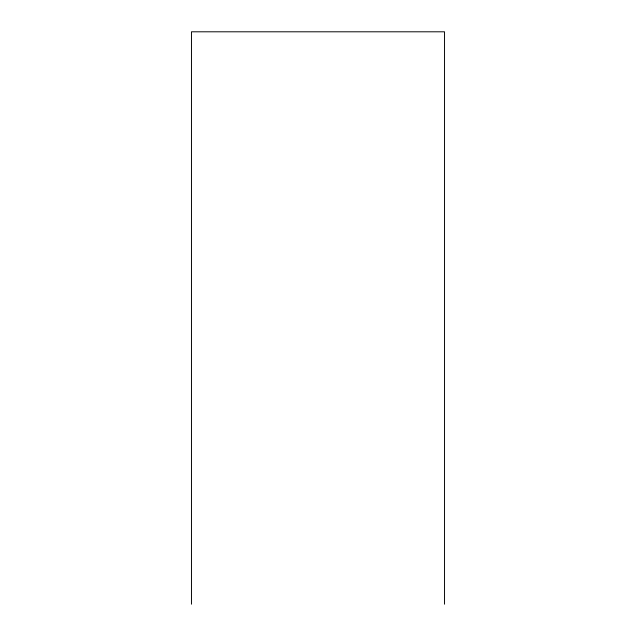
<?xml version="1.0" encoding="UTF-8"?>
<svg xmlns="http://www.w3.org/2000/svg" width="636" height="636" viewBox="0 0 636 636"><rect width="100%" height="100%" fill="white"/><g stroke="black" fill="none" stroke-linecap="round" stroke-linejoin="round"><path stroke-width="0.95" d="M444.532 604.2L444.532 31.8L191.468 31.8L191.468 604.2"/></g></svg>
